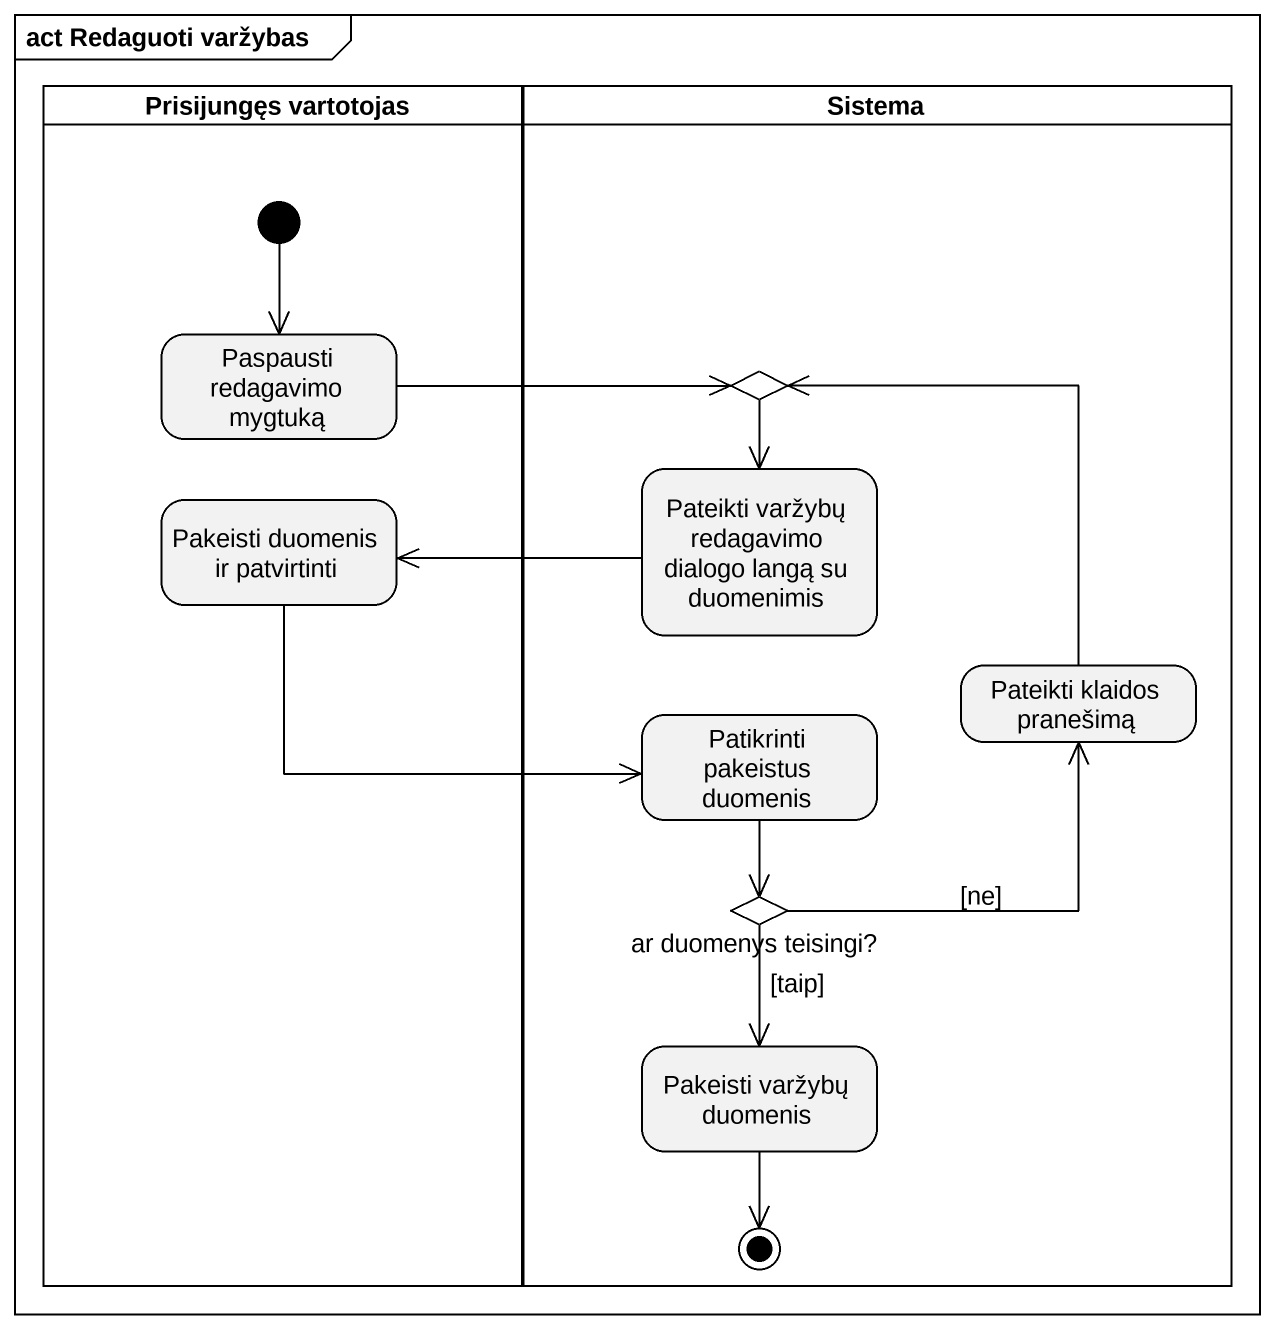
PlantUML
@startuml
mainframe act Redaguoti varžybas
hide empty description
state "Prisijungęs vartotojas" as Prisijungęs_vartotojas <<partition>> {
  state "Paspausti redagavimo mygtuką" as Paspausti_redagavimo_mygtuką
  state "Pakeisti duomenis ir patvirtinti" as Pakeisti_duomenis_ir
  [*] --> Paspausti_redagavimo_mygtuką
}
state Sistema <<partition>> {
  state choice1 <<choice>>
  state "Pateikti varžybų redagavimo dialogo langą su duomenimis" as Pateikti_varžybų_redagavimo
  state "Pateikti klaidos pranešimą" as Pateikti_klaidos_pranešimą
  state "Patikrinti pakeistus duomenis" as Patikrinti_pakeistus
  state "ar duomenys teisingi?" as ar_duomenys_teisingi <<choice>>
  state "Pakeisti varžybų duomenis" as Pakeisti_varžybų_duomenis
  Pakeisti_varžybų_duomenis --> [*]
}
Paspausti_redagavimo_mygtuką -right-> choice1
choice1 --> Pateikti_varžybų_redagavimo
Pateikti_varžybų_redagavimo -left-> Pakeisti_duomenis_ir
Pakeisti_duomenis_ir -right-> Patikrinti_pakeistus
Pateikti_klaidos_pranešimą -up-> choice1
Patikrinti_pakeistus --> ar_duomenys_teisingi
ar_duomenys_teisingi -up-> Pateikti_klaidos_pranešimą : [ne]
ar_duomenys_teisingi --> Pakeisti_varžybų_duomenis : [taip]
@enduml
